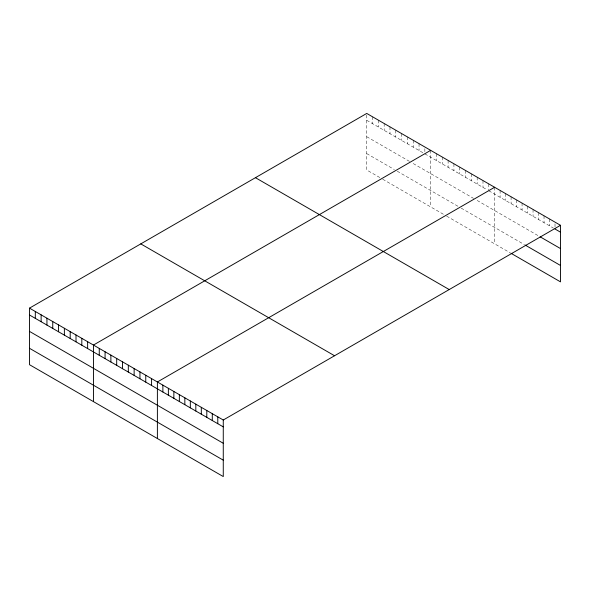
<?xml version="1.0" encoding="UTF-8"?>
<svg xmlns="http://www.w3.org/2000/svg" width="590" height="590" viewBox="0 0 590 590"><rect width="100%" height="100%" fill="white"/><g stroke="black" fill="none" stroke-linecap="round" stroke-linejoin="round"><path stroke-width="0.44" stroke-dasharray="2.95 2.21" d="M366.729 120.301L423.406 153.024M424.859 153.865L487.355 189.943M488.808 190.784L553.442 228.101M366.729 136.703L409.6 161.453M413.236 163.548L473.549 198.373M477.177 200.467L538.537 235.897M366.729 153.599L394.341 169.537M397.247 171.218L458.283 206.456M461.196 208.137L524.422 244.636M379.812 177.546L366.729 169.994L366.729 113.435M382.718 179.227L443.754 214.465M446.66 216.139L510.306 252.889M555.013 223.853L555.013 227.29M549.519 218.971L549.519 225.837M544.032 215.8L544.032 222.666M538.537 212.629L538.537 219.495M533.05 209.457L533.05 216.323M527.556 206.286L527.556 213.16M522.069 203.122L522.069 209.988M516.582 199.951L516.582 206.817M511.088 196.78L511.088 203.646M505.601 193.608L505.601 200.475M500.106 190.437L500.106 197.311M494.619 187.273L494.619 243.832M488.808 183.918L488.808 189.921M482.989 180.562L482.989 187.428M477.177 177.199L477.177 184.073M471.366 173.844L471.366 180.717M465.554 170.488L465.554 177.354M459.743 167.132L459.743 173.998M453.924 163.777L453.924 170.643M448.112 160.421L448.112 167.287M442.301 157.065L442.301 163.931M436.489 153.71L436.489 160.576M430.671 150.354L430.671 206.913M424.859 148.717L424.859 152.146M419.048 143.643L419.048 150.509M413.236 140.287L413.236 147.153M407.425 136.932L407.425 143.798M401.606 133.569L401.606 140.442M395.794 130.213L395.794 137.087M389.983 126.857L389.983 133.731M384.171 123.502L384.171 130.368M378.352 120.146L378.352 127.012M372.541 116.791L372.541 123.657"/><path stroke-width="0.89" d="M560.5 225.306L223.271 420.006L223.271 476.565L29.5 364.694L29.5 308.135L366.729 113.435L560.5 225.306L560.5 281.865L511.088 253.339M430.671 150.354L93.441 345.054L93.441 401.613M494.619 187.273L157.39 381.966L157.39 438.525M555.013 229.008L560.5 232.172M540.108 236.804L560.5 248.574M525.203 245.093L560.5 265.471M255.441 177.686L449.211 289.557M140.789 243.884L334.56 355.755M29.5 308.135L223.271 420.006M29.5 315.001L223.271 426.872M29.5 331.396L223.271 443.274M29.5 348.292L223.271 460.163M217.784 416.835L217.784 423.701M212.289 413.664L212.289 420.53M206.802 410.493L206.802 417.366M201.308 407.329L201.308 414.195M195.821 404.157L195.821 411.024M190.327 400.986L190.327 407.852M184.84 397.815L184.84 404.681M179.353 394.651L179.353 401.517M173.858 391.48L173.858 398.346M168.371 388.309L168.371 395.175M162.877 385.137L162.877 392.003M151.578 378.61L151.578 385.476M145.76 375.255L145.76 382.121M139.948 371.899L139.948 378.765M134.137 368.544L134.137 375.41M128.325 365.188L128.325 372.054M122.514 361.832L122.514 368.698M116.695 358.477L116.695 365.343M110.883 355.121L110.883 361.987M105.072 351.765L105.072 358.632M99.26 348.41L99.26 355.276M87.63 341.691L87.63 348.565M81.818 338.336L81.818 345.209M76.007 334.98L76.007 341.846M70.195 331.624L70.195 338.49M64.376 328.269L64.376 335.135M58.565 324.913L58.565 331.779M52.753 321.557L52.753 328.423M46.942 318.202L46.942 325.068M41.123 314.846L41.123 321.712M35.312 311.491L35.312 318.357"/></g></svg>
